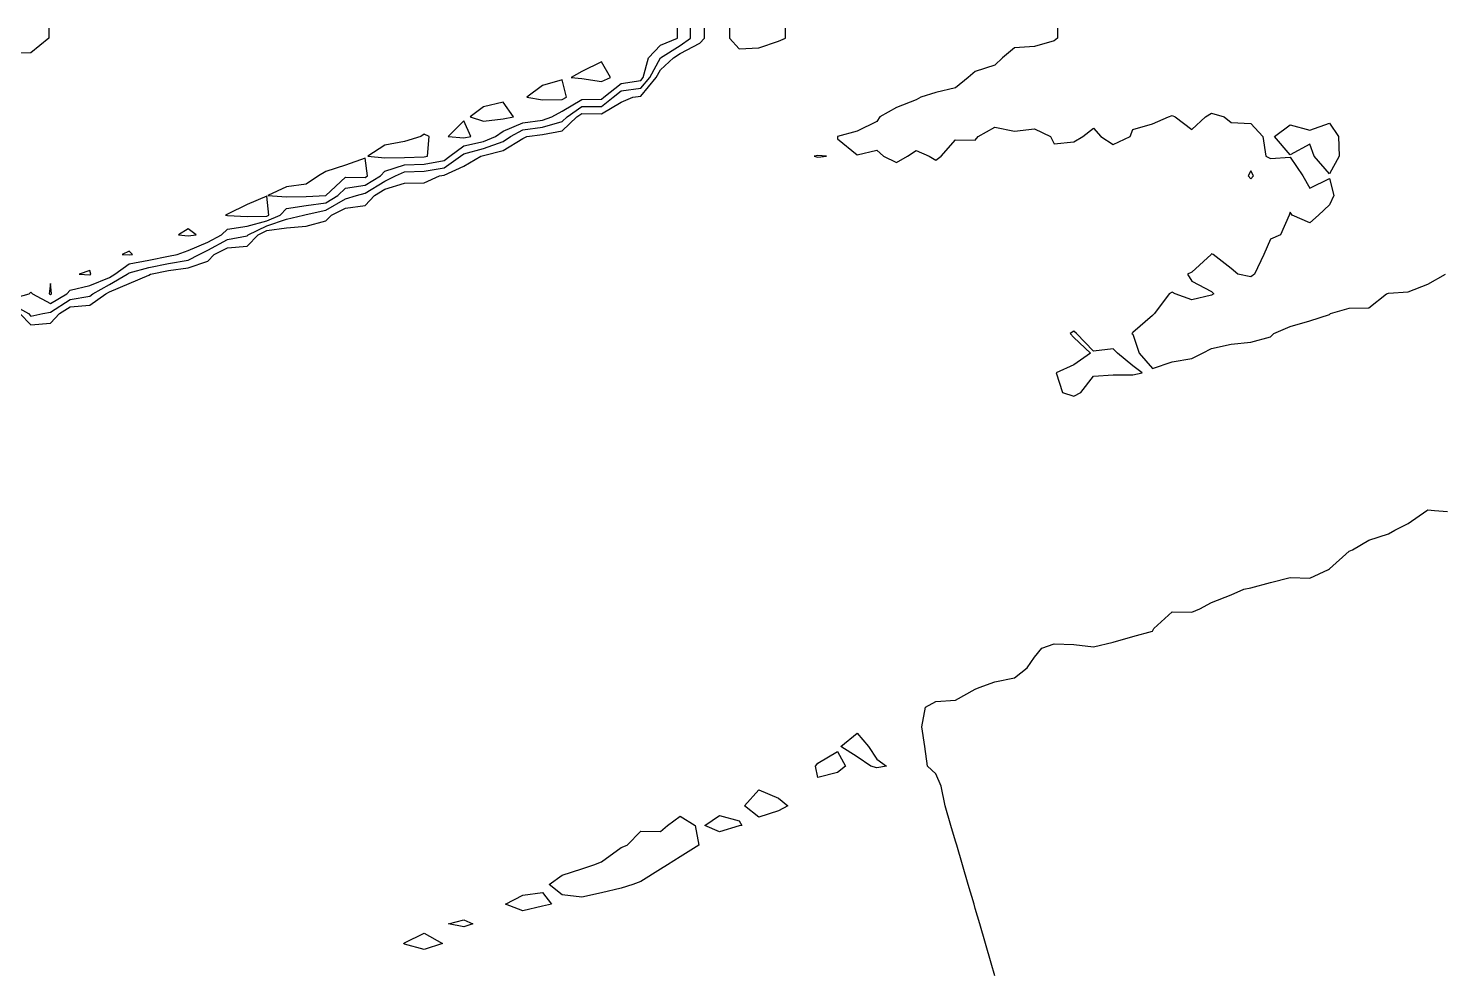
# Model space of a CAD drawing. Header units: metres. Extents: x 2681030 to 2681330, y 1246000 to 1246290.
# Drawn here: x 2681222.69 to 2681258.6, y 1246266.06 to 1246290 of the extents above; entities that cross this region are included whole.
import ezdxf

# ---------------------------------------------------------------- set-up
doc = ezdxf.new("R2010")
doc.units = ezdxf.units.M
doc.layers.add('BASIS_HOEHENLINIEN', color=8, linetype='Continuous')

msp = doc.modelspace()

# ---------------------------------------------------------------- linework, layer by layer
at = {"layer": 'BASIS_HOEHENLINIEN'}
for points in [[(2681223.211, 1246290, 0), (2681223.211, 1246289.75, 0), (2681222.75, 1246289.379, 0), (2681222.25, 1246289.37, 0)], [(2681222.25, 1246283.126, 0), (2681222.705, 1246283.25, 0), (2681222.75, 1246283.299, 0), (2681222.792, 1246283.25, 0), (2681223.25, 1246283.01, 0), (2681223.663, 1246283.25, 0), (2681223.75, 1246283.344, 0), (2681224.25, 1246283.463, 0), (2681224.75, 1246283.672, 0), (2681224.883, 1246283.75, 0), (2681225.25, 1246284.015, 0), (2681225.75, 1246284.105, 0), (2681226.25, 1246284.212, 0), (2681226.469, 1246284.25, 0), (2681226.75, 1246284.351, 0), (2681227.25, 1246284.566, 0), (2681227.593, 1246284.75, 0), (2681227.75, 1246284.897, 0), (2681228.25, 1246284.973, 0), (2681228.75, 1246285.107, 0), (2681229.088, 1246285.25, 0), (2681229.25, 1246285.419, 0), (2681229.75, 1246285.497, 0), (2681230.25, 1246285.566, 0), (2681230.553, 1246285.75, 0), (2681230.75, 1246285.934, 0), (2681231.25, 1246286.01, 0), (2681231.633, 1246286.25, 0), (2681231.75, 1246286.371, 0), (2681232.25, 1246286.531, 0), (2681232.75, 1246286.551, 0), (2681233.25, 1246286.644, 0), (2681233.401, 1246286.75, 0), (2681233.75, 1246287.012, 0), (2681234.25, 1246287.127, 0), (2681234.557, 1246287.25, 0), (2681234.75, 1246287.385, 0), (2681235.25, 1246287.597, 0), (2681235.75, 1246287.666, 0), (2681235.99, 1246287.75, 0), (2681236.25, 1246287.897, 0), (2681236.75, 1246288.193, 0), (2681237.25, 1246288.202, 0), (2681237.311, 1246288.25, 0), (2681237.75, 1246288.599, 0), (2681238.25, 1246288.677, 0), (2681238.311, 1246288.75, 0), (2681238.443, 1246289.25, 0), (2681238.75, 1246289.575, 0), (2681239.182, 1246289.75, 0), (2681239.182, 1246290, 0)], [(2681222.25, 1246283.001, 0), (2681222.692, 1246282.75, 0), (2681222.75, 1246282.69, 0), (2681223.059, 1246282.75, 0), (2681223.25, 1246282.787, 0), (2681223.75, 1246283.109, 0), (2681224.25, 1246283.196, 0), (2681224.326, 1246283.25, 0), (2681224.75, 1246283.487, 0), (2681225.198, 1246283.75, 0), (2681225.25, 1246283.788, 0), (2681225.75, 1246283.923, 0), (2681226.25, 1246284.028, 0), (2681226.75, 1246284.108, 0), (2681227.028, 1246284.25, 0), (2681227.25, 1246284.367, 0), (2681227.75, 1246284.631, 0), (2681228.25, 1246284.724, 0), (2681228.274, 1246284.75, 0), (2681228.75, 1246284.984, 0), (2681229.25, 1246285.154, 0), (2681229.683, 1246285.25, 0), (2681229.75, 1246285.266, 0), (2681230.25, 1246285.382, 0), (2681230.75, 1246285.667, 0), (2681231.026, 1246285.75, 0), (2681231.25, 1246285.807, 0), (2681231.75, 1246286.119, 0), (2681232.018, 1246286.25, 0), (2681232.25, 1246286.35, 0), (2681232.75, 1246286.368, 0), (2681233.25, 1246286.457, 0), (2681233.669, 1246286.75, 0), (2681233.75, 1246286.811, 0), (2681234.25, 1246286.947, 0), (2681234.75, 1246287.121, 0), (2681234.94, 1246287.25, 0), (2681235.25, 1246287.417, 0), (2681235.75, 1246287.484, 0), (2681236.25, 1246287.63, 0), (2681236.376, 1246287.75, 0), (2681236.75, 1246288.015, 0), (2681237.25, 1246288.013, 0), (2681237.552, 1246288.25, 0), (2681237.75, 1246288.407, 0), (2681238.25, 1246288.476, 0), (2681238.478, 1246288.75, 0), (2681238.75, 1246289.247, 0), (2681238.753, 1246289.25, 0), (2681239.25, 1246289.561, 0), (2681239.513, 1246289.75, 0), (2681239.513, 1246290, 0)], [(2681222.473, 1246282.75, 0), (2681222.75, 1246282.464, 0), (2681223.25, 1246282.511, 0), (2681223.482, 1246282.75, 0), (2681223.75, 1246282.926, 0), (2681224.25, 1246282.963, 0), (2681224.657, 1246283.25, 0), (2681224.75, 1246283.302, 0), (2681225.25, 1246283.516, 0), (2681225.75, 1246283.725, 0), (2681225.792, 1246283.75, 0), (2681226.25, 1246283.845, 0), (2681226.75, 1246283.915, 0), (2681227.25, 1246284.083, 0), (2681227.413, 1246284.25, 0), (2681227.75, 1246284.426, 0), (2681228.25, 1246284.464, 0), (2681228.524, 1246284.75, 0), (2681228.75, 1246284.861, 0), (2681229.25, 1246284.934, 0), (2681229.75, 1246284.974, 0), (2681230.25, 1246285.106, 0), (2681230.388, 1246285.25, 0), (2681230.75, 1246285.429, 0), (2681231.25, 1246285.495, 0), (2681231.487, 1246285.75, 0), (2681231.75, 1246285.914, 0), (2681232.25, 1246286.061, 0), (2681232.75, 1246286.07, 0), (2681233.135, 1246286.25, 0), (2681233.25, 1246286.27, 0), (2681233.75, 1246286.496, 0), (2681234.189, 1246286.75, 0), (2681234.25, 1246286.768, 0), (2681234.75, 1246286.894, 0), (2681235.25, 1246287.197, 0), (2681235.352, 1246287.25, 0), (2681235.75, 1246287.302, 0), (2681236.25, 1246287.392, 0), (2681236.626, 1246287.75, 0), (2681236.75, 1246287.838, 0), (2681237.25, 1246287.823, 0), (2681237.75, 1246288.126, 0), (2681238.044, 1246288.25, 0), (2681238.25, 1246288.276, 0), (2681238.645, 1246288.75, 0), (2681238.75, 1246288.942, 0), (2681239.082, 1246289.25, 0), (2681239.25, 1246289.355, 0), (2681239.75, 1246289.62, 0), (2681239.868, 1246289.75, 0), (2681239.868, 1246290, 0)], [(2681240.5, 1246290, 0), (2681240.5, 1246289.75, 0), (2681240.75, 1246289.48, 0), (2681241.25, 1246289.506, 0), (2681241.75, 1246289.674, 0), (2681241.924, 1246289.75, 0), (2681241.924, 1246290, 0)], [(2681248.84, 1246290, 0), (2681248.84, 1246289.75, 0), (2681248.75, 1246289.683, 0), (2681248.25, 1246289.533, 0), (2681247.75, 1246289.507, 0), (2681247.441, 1246289.25, 0), (2681247.25, 1246289.067, 0), (2681246.75, 1246288.9, 0), (2681246.565, 1246288.75, 0), (2681246.25, 1246288.483, 0), (2681245.75, 1246288.371, 0), (2681245.365, 1246288.25, 0), (2681245.25, 1246288.182, 0), (2681244.75, 1246287.986, 0), (2681244.325, 1246287.75, 0), (2681244.25, 1246287.631, 0), (2681243.75, 1246287.384, 0), (2681243.25, 1246287.251, 0), (2681243.247, 1246287.25, 0), (2681243.25, 1246287.193, 0), (2681243.75, 1246286.785, 0), (2681244.25, 1246286.907, 0), (2681244.416, 1246286.75, 0), (2681244.75, 1246286.586, 0), (2681245.028, 1246286.75, 0), (2681245.25, 1246286.893, 0), (2681245.574, 1246286.75, 0), (2681245.75, 1246286.652, 0), (2681245.885, 1246286.75, 0), (2681246.25, 1246287.17, 0), (2681246.75, 1246287.157, 0), (2681246.826, 1246287.25, 0), (2681247.25, 1246287.487, 0), (2681247.75, 1246287.388, 0), (2681248.25, 1246287.449, 0), (2681248.661, 1246287.25, 0), (2681248.75, 1246287.068, 0), (2681249.25, 1246287.119, 0), (2681249.482, 1246287.25, 0), (2681249.75, 1246287.461, 0), (2681249.941, 1246287.25, 0), (2681250.25, 1246287.044, 0), (2681250.682, 1246287.25, 0), (2681250.75, 1246287.425, 0), (2681251.25, 1246287.576, 0), (2681251.655, 1246287.75, 0), (2681251.75, 1246287.788, 0), (2681251.832, 1246287.75, 0), (2681252.25, 1246287.428, 0), (2681252.597, 1246287.75, 0), (2681252.75, 1246287.846, 0), (2681253.075, 1246287.75, 0), (2681253.25, 1246287.608, 0), (2681253.75, 1246287.578, 0), (2681254.055, 1246287.25, 0), (2681254.136, 1246286.75, 0), (2681254.25, 1246286.689, 0), (2681254.75, 1246286.725, 0), (2681255.069, 1246286.25, 0), (2681255.25, 1246285.941, 0), (2681255.75, 1246286.18, 0), (2681255.862, 1246285.75, 0), (2681255.75, 1246285.511, 0), (2681255.473, 1246285.25, 0), (2681255.25, 1246285.056, 0), (2681254.805, 1246285.25, 0), (2681254.75, 1246285.327, 0), (2681254.724, 1246285.25, 0), (2681254.504, 1246284.75, 0), (2681254.25, 1246284.641, 0), (2681254.082, 1246284.25, 0), (2681253.847, 1246283.75, 0), (2681253.75, 1246283.682, 0), (2681253.424, 1246283.75, 0), (2681253.25, 1246283.9, 0), (2681252.798, 1246284.25, 0), (2681252.75, 1246284.269, 0), (2681252.743, 1246284.25, 0), (2681252.25, 1246283.804, 0), (2681252.146, 1246283.75, 0), (2681252.25, 1246283.578, 0), (2681252.75, 1246283.31, 0), (2681252.812, 1246283.25, 0), (2681252.75, 1246283.218, 0), (2681252.25, 1246283.098, 0), (2681251.831, 1246283.25, 0), (2681251.75, 1246283.294, 0), (2681251.674, 1246283.25, 0), (2681251.307, 1246282.75, 0), (2681251.25, 1246282.7, 0), (2681250.75, 1246282.268, 0), (2681250.728, 1246282.25, 0), (2681250.75, 1246282.228, 0), (2681250.911, 1246281.75, 0), (2681251.25, 1246281.358, 0), (2681251.75, 1246281.527, 0), (2681252.25, 1246281.61, 0), (2681252.52, 1246281.75, 0), (2681252.75, 1246281.864, 0), (2681253.25, 1246281.978, 0), (2681253.75, 1246282.028, 0), (2681254.25, 1246282.165, 0), (2681254.336, 1246282.25, 0), (2681254.75, 1246282.425, 0), (2681255.25, 1246282.567, 0), (2681255.75, 1246282.727, 0), (2681255.779, 1246282.75, 0), (2681256.25, 1246282.89, 0), (2681256.75, 1246282.901, 0), (2681257.202, 1246283.25, 0), (2681257.25, 1246283.269, 0), (2681257.75, 1246283.302, 0), (2681258.25, 1246283.495, 0), (2681258.698, 1246283.75, 0)], [(2681237.25, 1246288.649, 0), (2681237.484, 1246288.75, 0), (2681237.25, 1246289.146, 0), (2681236.75, 1246288.906, 0), (2681236.482, 1246288.75, 0), (2681236.75, 1246288.728, 0), (2681237.25, 1246288.649, 0)], [(2681236.25, 1246288.191, 0), (2681236.364, 1246288.25, 0), (2681236.25, 1246288.691, 0), (2681235.75, 1246288.549, 0), (2681235.355, 1246288.25, 0), (2681235.75, 1246288.179, 0), (2681236.25, 1246288.191, 0)], [(2681234.75, 1246287.698, 0), (2681235.015, 1246287.75, 0), (2681234.75, 1246288.125, 0), (2681234.25, 1246288.008, 0), (2681233.918, 1246287.75, 0), (2681234.25, 1246287.637, 0), (2681234.75, 1246287.698, 0)], [(2681233.75, 1246287.214, 0), (2681233.931, 1246287.25, 0), (2681233.75, 1246287.647, 0), (2681233.356, 1246287.25, 0), (2681233.75, 1246287.214, 0)], [(2681255.998, 1246286.75, 0), (2681255.75, 1246286.303, 0), (2681255.361, 1246286.75, 0), (2681255.25, 1246287.055, 0), (2681254.75, 1246286.783, 0), (2681254.354, 1246287.25, 0), (2681254.75, 1246287.549, 0), (2681255.25, 1246287.415, 0), (2681255.75, 1246287.592, 0), (2681255.977, 1246287.25, 0), (2681255.998, 1246286.75, 0)], [(2681232.75, 1246286.735, 0), (2681232.829, 1246286.75, 0), (2681232.872, 1246287.25, 0), (2681232.75, 1246287.313, 0), (2681232.657, 1246287.25, 0), (2681232.25, 1246287.127, 0), (2681231.75, 1246287.032, 0), (2681231.318, 1246286.75, 0), (2681231.75, 1246286.706, 0), (2681232.25, 1246286.713, 0), (2681232.75, 1246286.735, 0)], [(2681230.25, 1246285.75, 0), (2681230.251, 1246285.75, 0), (2681230.75, 1246286.216, 0), (2681231.25, 1246286.212, 0), (2681231.31, 1246286.25, 0), (2681231.25, 1246286.7, 0), (2681230.75, 1246286.525, 0), (2681230.25, 1246286.365, 0), (2681230.058, 1246286.25, 0), (2681229.75, 1246286.043, 0), (2681229.25, 1246285.976, 0), (2681228.771, 1246285.75, 0), (2681229.25, 1246285.72, 0), (2681229.75, 1246285.729, 0), (2681230.25, 1246285.75, 0)], [(2681242.75, 1246286.728, 0), (2681242.965, 1246286.75, 0), (2681242.75, 1246286.767, 0), (2681242.658, 1246286.75, 0), (2681242.75, 1246286.728, 0)], [(2681253.75, 1246286.175, 0), (2681253.822, 1246286.25, 0), (2681253.75, 1246286.382, 0), (2681253.687, 1246286.25, 0), (2681253.75, 1246286.175, 0)], [(2681228.75, 1246285.229, 0), (2681228.799, 1246285.25, 0), (2681228.75, 1246285.737, 0), (2681228.25, 1246285.52, 0), (2681227.75, 1246285.28, 0), (2681227.699, 1246285.25, 0), (2681227.75, 1246285.247, 0), (2681228.25, 1246285.22, 0), (2681228.75, 1246285.229, 0)], [(2681226.75, 1246284.73, 0), (2681226.953, 1246284.75, 0), (2681226.75, 1246284.904, 0), (2681226.504, 1246284.75, 0), (2681226.75, 1246284.73, 0)], [(2681225.25, 1246284.241, 0), (2681225.331, 1246284.25, 0), (2681225.25, 1246284.341, 0), (2681225.071, 1246284.25, 0), (2681225.25, 1246284.241, 0)], [(2681224.25, 1246283.74, 0), (2681224.278, 1246283.75, 0), (2681224.25, 1246283.849, 0), (2681223.981, 1246283.75, 0), (2681224.25, 1246283.74, 0)], [(2681223.25, 1246283.233, 0), (2681223.28, 1246283.25, 0), (2681223.25, 1246283.516, 0), (2681223.217, 1246283.25, 0), (2681223.25, 1246283.233, 0)], [(2681249.25, 1246280.651, 0), (2681249.43, 1246280.75, 0), (2681249.75, 1246281.162, 0), (2681250.25, 1246281.195, 0), (2681250.75, 1246281.192, 0), (2681250.99, 1246281.25, 0), (2681250.75, 1246281.424, 0), (2681250.36, 1246281.75, 0), (2681250.25, 1246281.859, 0), (2681249.75, 1246281.798, 0), (2681249.322, 1246282.25, 0), (2681249.25, 1246282.307, 0), (2681249.159, 1246282.25, 0), (2681249.25, 1246282.146, 0), (2681249.68, 1246281.75, 0), (2681249.25, 1246281.446, 0), (2681248.805, 1246281.25, 0), (2681248.967, 1246280.75, 0), (2681249.25, 1246280.651, 0)], [(2681247.25, 1246265.928, 0), (2681247.156, 1246266.25, 0), (2681247.01, 1246266.75, 0), (2681246.863, 1246267.25, 0), (2681246.75, 1246267.637, 0), (2681246.717, 1246267.75, 0), (2681246.571, 1246268.25, 0), (2681246.424, 1246268.75, 0), (2681246.278, 1246269.25, 0), (2681246.25, 1246269.347, 0), (2681246.132, 1246269.75, 0), (2681245.986, 1246270.25, 0), (2681245.882, 1246270.75, 0), (2681245.75, 1246271.056, 0), (2681245.534, 1246271.25, 0), (2681245.469, 1246271.75, 0), (2681245.392, 1246272.25, 0), (2681245.485, 1246272.75, 0), (2681245.75, 1246272.898, 0), (2681246.25, 1246272.927, 0), (2681246.75, 1246273.211, 0), (2681246.849, 1246273.25, 0), (2681247.25, 1246273.393, 0), (2681247.75, 1246273.495, 0), (2681248.072, 1246273.75, 0), (2681248.25, 1246274.025, 0), (2681248.443, 1246274.25, 0), (2681248.75, 1246274.365, 0), (2681249.25, 1246274.349, 0), (2681249.75, 1246274.288, 0), (2681250.25, 1246274.404, 0), (2681250.75, 1246274.552, 0), (2681251.25, 1246274.686, 0), (2681251.287, 1246274.75, 0), (2681251.75, 1246275.171, 0), (2681252.25, 1246275.165, 0), (2681252.458, 1246275.25, 0), (2681252.75, 1246275.414, 0), (2681253.25, 1246275.603, 0), (2681253.577, 1246275.75, 0), (2681253.75, 1246275.788, 0), (2681254.25, 1246275.923, 0), (2681254.75, 1246276.045, 0), (2681255.25, 1246276.029, 0), (2681255.727, 1246276.25, 0), (2681255.75, 1246276.265, 0), (2681256.25, 1246276.712, 0), (2681256.333, 1246276.75, 0), (2681256.75, 1246276.996, 0), (2681257.25, 1246277.158, 0), (2681257.41, 1246277.25, 0), (2681257.75, 1246277.421, 0), (2681258.226, 1246277.75, 0), (2681258.25, 1246277.764, 0), (2681258.418, 1246277.75, 0), (2681258.75, 1246277.726, 0)], [(2681244.496, 1246271.25, 0), (2681244.25, 1246271.212, 0), (2681244.094, 1246271.25, 0), (2681243.75, 1246271.491, 0), (2681243.334, 1246271.75, 0), (2681243.75, 1246272.095, 0), (2681244.04, 1246271.75, 0), (2681244.25, 1246271.434, 0), (2681244.496, 1246271.25, 0)], [(2681243.45, 1246271.25, 0), (2681243.25, 1246271.093, 0), (2681242.75, 1246270.966, 0), (2681242.689, 1246271.25, 0), (2681242.75, 1246271.333, 0), (2681243.25, 1246271.627, 0), (2681243.45, 1246271.25, 0)], [(2681241.988, 1246270.25, 0), (2681241.75, 1246270.121, 0), (2681241.25, 1246269.955, 0), (2681240.883, 1246270.25, 0), (2681241.25, 1246270.656, 0), (2681241.75, 1246270.438, 0), (2681241.988, 1246270.25, 0)], [(2681238.044, 1246268.25, 0), (2681237.75, 1246268.152, 0), (2681237.25, 1246268.038, 0), (2681236.75, 1246267.924, 0), (2681236.25, 1246267.982, 0), (2681235.923, 1246268.25, 0), (2681236.25, 1246268.486, 0), (2681236.75, 1246268.642, 0), (2681237.057, 1246268.75, 0), (2681237.25, 1246268.827, 0), (2681237.75, 1246269.187, 0), (2681237.907, 1246269.25, 0), (2681238.25, 1246269.604, 0), (2681238.75, 1246269.593, 0), (2681238.93, 1246269.75, 0), (2681239.25, 1246269.984, 0), (2681239.636, 1246269.75, 0), (2681239.723, 1246269.25, 0), (2681239.25, 1246268.952, 0), (2681238.929, 1246268.75, 0), (2681238.75, 1246268.637, 0), (2681238.25, 1246268.322, 0), (2681238.044, 1246268.25, 0)], [(2681240.817, 1246269.75, 0), (2681240.75, 1246269.735, 0), (2681240.25, 1246269.582, 0), (2681239.879, 1246269.75, 0), (2681240.25, 1246269.999, 0), (2681240.75, 1246269.864, 0), (2681240.817, 1246269.75, 0)], [(2681235.985, 1246267.75, 0), (2681235.75, 1246267.696, 0), (2681235.25, 1246267.582, 0), (2681234.81, 1246267.75, 0), (2681235.25, 1246267.979, 0), (2681235.75, 1246268.046, 0), (2681235.985, 1246267.75, 0)], [(2681233.985, 1246267.25, 0), (2681233.75, 1246267.171, 0), (2681233.36, 1246267.25, 0), (2681233.75, 1246267.349, 0), (2681233.985, 1246267.25, 0)], [(2681233.209, 1246266.75, 0), (2681232.75, 1246266.595, 0), (2681232.25, 1246266.732, 0), (2681232.221, 1246266.75, 0), (2681232.25, 1246266.766, 0), (2681232.75, 1246267.012, 0), (2681233.209, 1246266.75, 0)]]:
    msp.add_polyline3d(points, dxfattribs=at)

doc.saveas('drawing.dxf')
